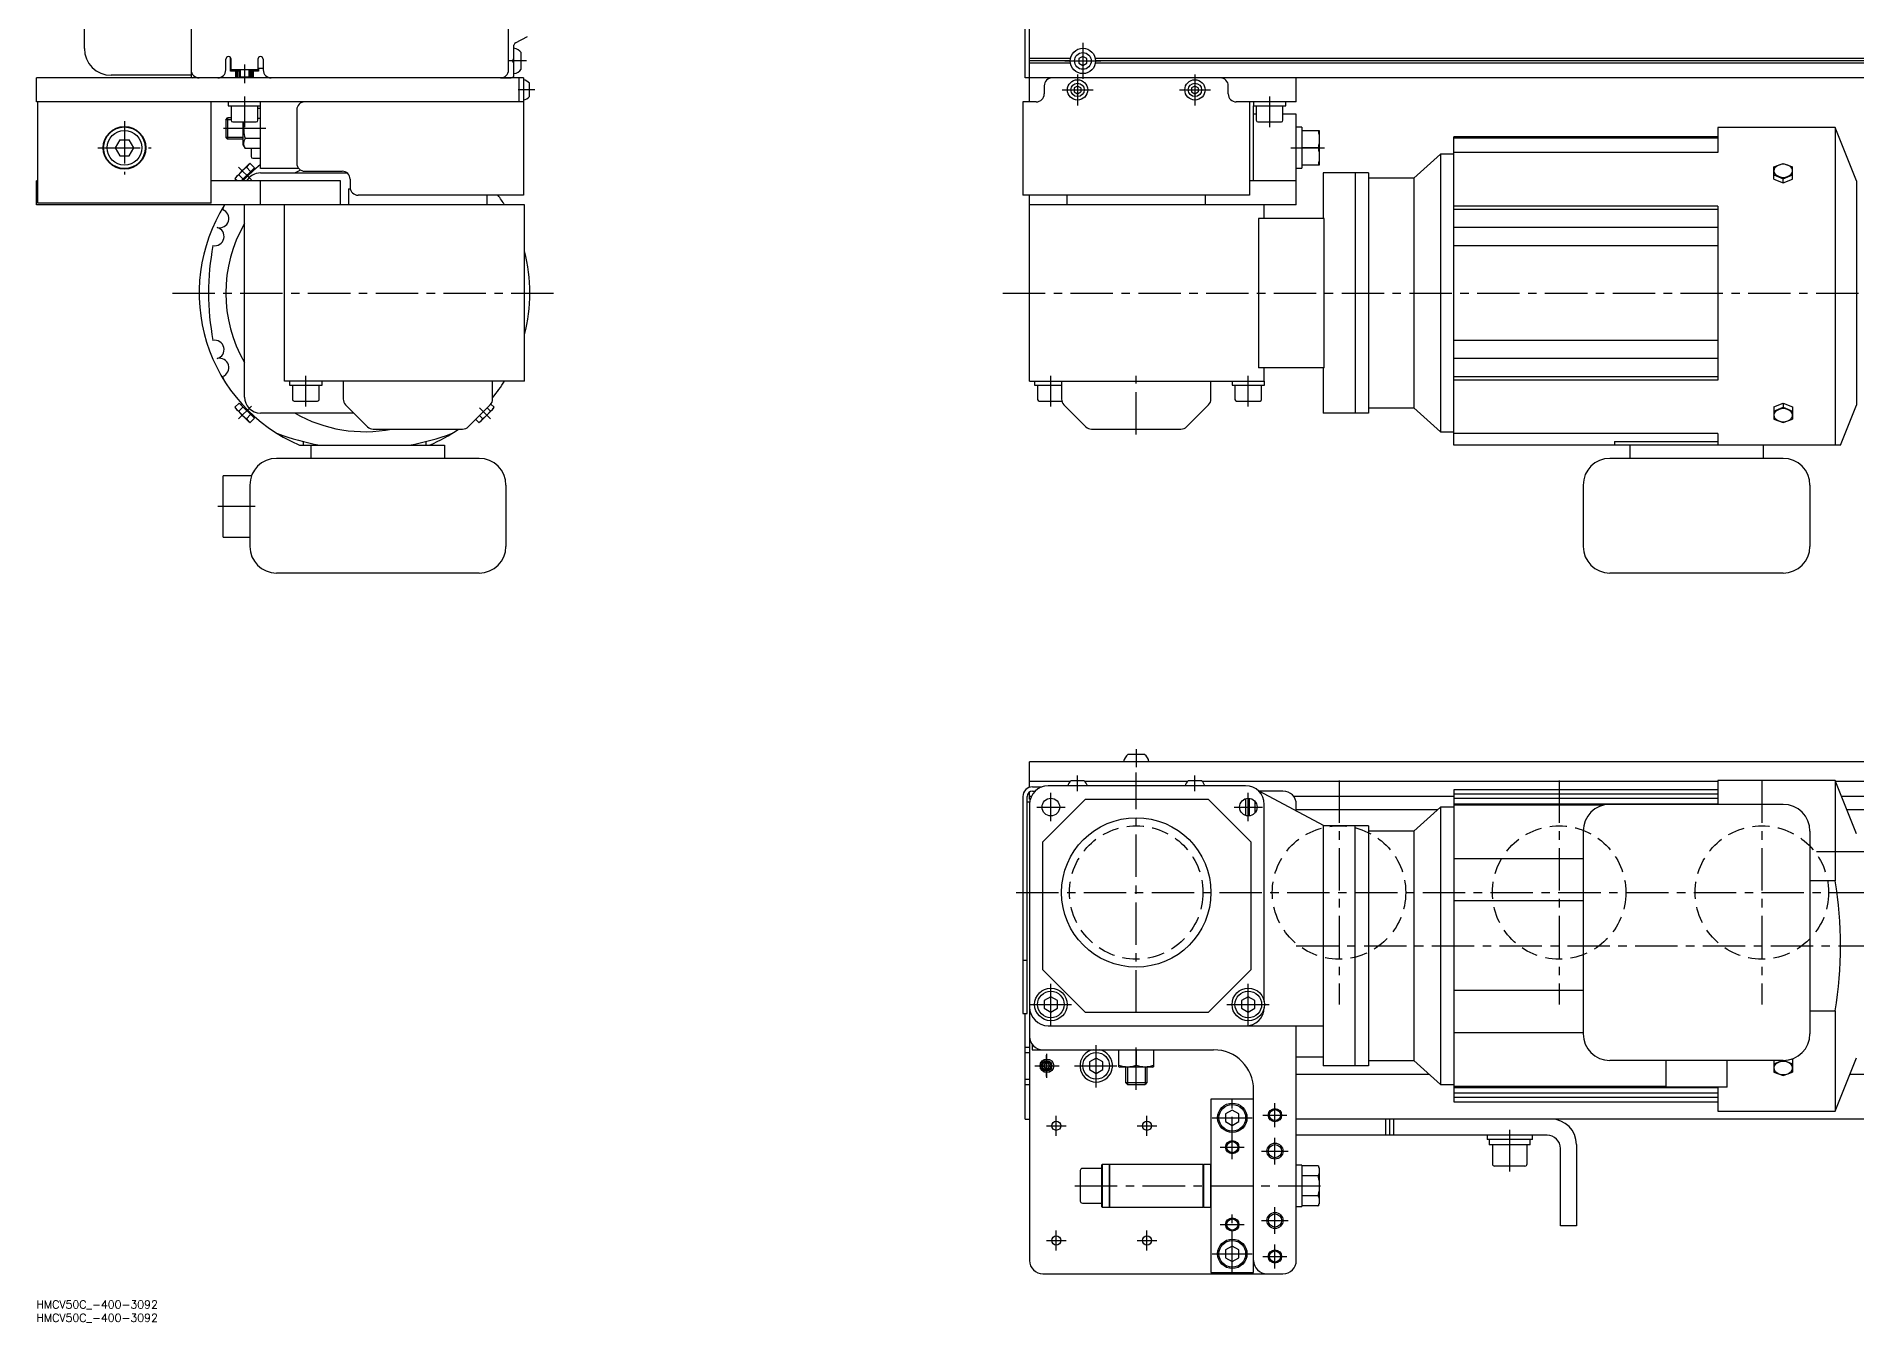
# Model space of a CAD drawing. Extents: x -10 to 4133, y -8 to 1001.
# Drawn here: x 0 to 682, y -8 to 474 of the extents above; entities that cross this region are included whole.
import ezdxf

# ---------------------------------------------------------------- set-up
doc = ezdxf.new("R2010")
doc.units = 0
doc.header["$LTSCALE"] = 0.5
doc.linetypes.add('CENTER', pattern=[50.8, 31.75, -6.35, 6.35, -6.35])
doc.linetypes.add('DASHED', pattern=[19.05, 12.7, -6.35])
for name, color, linetype in [('MSM_CENTER', 1, 'CENTER'), ('MSM_CONTINUOUS', 7, 'CONTINUOUS'), ('MSM_DASHED', 4, 'DASHED'), ('MSM_NARROW', 5, 'CONTINUOUS'), ('MSM_PART_NUMBER', 7, 'CONTINUOUS')]:
    doc.layers.add(name, color=color, linetype=linetype)
doc.styles.get("Standard").update_dxf_attribs({"font": 'txt.shx', "height": 10, "bigfont": 'bigfont.shx'})

# ---------------------------------------------------------------- blocks, each defined once
blk = doc.blocks.new('*U86')
at = {"layer": 'MSM_PART_NUMBER'}
blk.add_text('HMCV50C_-400-3092', height=3, dxfattribs=at).set_placement((0, -3))
blk = doc.blocks.new('*U87')
at = {"layer": 'MSM_PART_NUMBER'}
blk.add_text('HMCV50C_-400-3092', height=3, dxfattribs=at).set_placement((0, -8))

msp = doc.modelspace()

# ---------------------------------------------------------------- linework, layer by layer
at = {"layer": 'MSM_CENTER'}
for p, q in [((392.25, 471.5), (392.25, 458)), ((183.75, 464.75), (177, 464.75)), ((385.5, 464.75), (399, 464.75)), ((78, 463.4), (78, 456.4)), ((390.25, 459.7), (390.25, 448.1)), ((434.25, 459.7), (434.25, 448.1)), ((78, 451.4), (78, 439.9)), ((186.8, 453.9), (180.6, 453.9)), ((384.45, 453.9), (396.05, 453.9)), ((428.45, 453.9), (440.05, 453.9)), ((462.25, 451.4), (462.25, 439.9)), ((33, 442.2), (33, 422.2)), ((86, 439.4), (69, 439.4)), ((23, 432.2), (43, 432.2)), ((470.25, 432.2), (482.75, 432.2)), ((80.57, 420.18), (75.77, 424.98)), ((51, 377.75), (195, 377.75)), ((362.25, 377.75), (692.25, 377.75)), ((101, 335.25), (101, 346.75)), ((380.25, 335.25), (380.25, 346.75)), ((412.25, 324.75), (412.25, 346.75)), ((454.25, 335.25), (454.25, 346.75)), ((75.77, 330.52), (80.57, 335.32)), ((170.23, 330.52), (166.09, 334.66)), ((82, 297.75), (68, 297.75)), ((412.25, 206.75), (412.25, 200)), ((412.25, 108), (412.25, 198)), ((390.25, 191), (390.25, 196.8)), ((434.25, 191), (434.25, 196.8)), ((488.25, 195), (488.25, 111)), ((570.75, 195), (570.75, 111)), ((646.75, 195), (646.75, 111)), ((374.95, 185), (385.55, 185)), ((380.25, 179.7), (380.25, 190.3)), ((448.95, 185), (459.55, 185)), ((454.25, 179.7), (454.25, 190.3)), ((367.25, 153), (3466.25, 153)), ((472.25, 133), (692.25, 133)), ((380.25, 102.9), (380.25, 119.1)), ((454.25, 102.9), (454.25, 119.1)), ((372.15, 111), (388.35, 111)), ((446.15, 111), (462.35, 111)), ((397.25, 79.9), (397.25, 96)), ((412.25, 79), (412.25, 96)), ((378.65, 84), (378.65, 92)), ((378.75, 83.45), (378.75, 92.55)), ((374.2, 88), (383.3, 88)), ((389.15, 88), (405.35, 88)), ((448.25, 53), (448.25, 76)), ((382.25, 61.8), (382.25, 69.2)), ((416.25, 61.8), (416.25, 69.2)), ((440.75, 68.5), (455.75, 68.5)), ((459.75, 69.5), (468.75, 69.5)), ((464.25, 65), (464.25, 74)), ((378.55, 65.5), (385.95, 65.5)), ((412.55, 65.5), (419.95, 65.5)), ((552.25, 48.4), (552.25, 64)), ((443.75, 57.5), (452.75, 57.5)), ((459.25, 56), (469.25, 56)), ((464.25, 51), (464.25, 61)), ((389.25, 43), (482.75, 43)), ((464.25, 25), (464.25, 35)), ((443.75, 28.5), (452.75, 28.5)), ((448.25, 10), (448.25, 33)), ((459.25, 30), (469.25, 30)), ((378.55, 22.5), (385.95, 22.5)), ((382.25, 18.8), (382.25, 26.2)), ((412.55, 22.5), (419.95, 22.5)), ((416.25, 18.8), (416.25, 26.2)), ((464.25, 12), (464.25, 21)), ((440.75, 17.5), (455.75, 17.5)), ((459.75, 16.5), (468.75, 16.5))]:
    msp.add_line(p, q, dxfattribs=at)
at = {"layer": 'MSM_CONTINUOUS'}
for p, q in [((372.25, 449.4), (372.25, 957.4)), ((58, 947.9), (58, 458.9)), ((18, 469.4), (18, 701.9)), ((370.65, 458.4), (370.65, 528.4)), ((177, 461.4), (177, 496.2)), ((179.53, 471.53), (184.07, 473.97)), ((71, 461.4), (71, 465.4)), ((72.75, 465.9), (72.87, 465.9)), ((72.75, 460.9), (72.75, 465.9)), ((73, 460.9), (73, 465.4)), ((83, 465.4), (83, 460.9)), ((85, 465.4), (85, 461.4)), ((178.5, 464.75), (179, 465.62)), ((179, 463.88), (178.5, 464.75)), ((179, 459.45), (179, 470.65)), ((181.75, 461.62), (181.75, 467.87)), ((387.58, 465.62), (372.25, 465.62)), ((387.5, 464.75), (372.25, 464.75)), ((392.25, 466.48), (390.75, 465.62)), ((390.75, 465.62), (390.75, 463.88)), ((393.75, 465.62), (392.25, 466.48)), ((393.75, 463.88), (393.75, 465.62)), ((3439.58, 465.62), (396.92, 465.62)), ((3439.5, 464.75), (397, 464.75)), ((0, 449.4), (0, 458.4)), ((182.6, 458.4), (0, 458.4)), ((58, 459.4), (28, 459.4)), ((76, 460.9), (72.75, 460.9)), ((83, 461.4), (73, 461.4)), ((74.75, 458.4), (74.75, 460.9)), ((75, 460.9), (75, 458.4)), ((76, 461.4), (76, 458.78)), ((76.38, 458.4), (76, 458.78)), ((76, 458.78), (80, 458.78)), ((80, 458.78), (79.62, 458.4)), ((80, 461.4), (80, 458.78)), ((83.25, 460.9), (80, 460.9)), ((81, 458.4), (81, 460.9)), ((81.25, 460.9), (81.25, 458.4)), ((85, 461.9), (83.25, 461.9)), ((83.25, 461.9), (83.25, 460.9)), ((174.55, 458.45), (178, 458.45)), ((181, 449.4), (181, 458.4)), ((182.6, 458.4), (182.6, 414.4)), ((3465.85, 458.4), (370.65, 458.4)), ((387.58, 463.88), (372.25, 463.88)), ((3464.25, 458.45), (372.25, 458.45)), ((390.75, 463.88), (392.25, 463.02)), ((392.25, 463.02), (393.75, 463.88)), ((3439.58, 463.88), (396.92, 463.88)), ((397.25, 458.45), (397.25, 458.4)), ((427.25, 458.4), (427.25, 458.45)), ((472.25, 449.4), (472.25, 458.4)), ((184.8, 451.4), (184.8, 456.4)), ((377.75, 455.4), (377.75, 452.4)), ((390.25, 455.34), (389, 454.62)), ((389, 454.62), (389, 453.18)), ((389, 453.18), (390.25, 452.46)), ((391.5, 454.62), (390.25, 455.34)), ((390.25, 452.46), (391.5, 453.18)), ((391.5, 454.62), (391.5, 453.18)), ((434.25, 455.34), (433, 454.62)), ((433, 454.62), (433, 453.18)), ((433, 453.18), (434.25, 452.46)), ((435.5, 454.62), (434.25, 455.34)), ((434.25, 452.46), (435.5, 453.18)), ((435.5, 454.62), (435.5, 453.18)), ((446.75, 452.4), (446.75, 455.4)), ((182.6, 449.4), (0, 449.4)), ((0.5, 411.4), (0.5, 449.4)), ((65.5, 411.4), (65.5, 449.4)), ((71.9, 449.4), (71.9, 447.9)), ((71.9, 447.9), (84, 447.9)), ((73, 447.9), (73, 442.5)), ((83, 442.5), (83, 447.9)), ((84, 446.91), (83, 446.91)), ((84, 424.4), (84, 449.4)), ((97.6, 446.4), (97.6, 426.4)), ((100, 449.34), (100, 449.4)), ((374.75, 449.4), (369.75, 449.4)), ((369.75, 449.4), (369.75, 414.4)), ((472.25, 449.4), (449.75, 449.4)), ((454.75, 449.4), (454.75, 414.4)), ((456.15, 449.4), (456.15, 447.9)), ((456.15, 447.9), (468.35, 447.9)), ((456.25, 419.75), (456.25, 447.9)), ((457.25, 444.75), (456.25, 444.75)), ((457.25, 447.9), (457.25, 442.5)), ((467.25, 442.5), (467.25, 447.9)), ((472.25, 444.75), (467.25, 444.75)), ((468.35, 447.9), (468.35, 449.4)), ((472.25, 419.85), (472.25, 444.75)), ((71, 442.72), (71.68, 443.4)), ((71, 442.72), (71, 436.08)), ((71.68, 443.4), (71.68, 435.4)), ((73, 443.4), (71.68, 443.4)), ((73.6, 441.9), (82.4, 441.9)), ((77.5, 433.15), (77.5, 441.9)), ((84, 443.15), (83, 443.15)), ((457.85, 441.9), (466.65, 441.9)), ((474.25, 439.9), (472.25, 439.9)), ((474.25, 439.9), (474.25, 424.5)), ((474.25, 438.7), (480.75, 438.7)), ((480.75, 438.7), (480.75, 425.7)), ((674.25, 439.75), (630.25, 439.75)), ((630.25, 439.75), (630.25, 430.47)), ((682.25, 419.75), (674.25, 439.75)), ((674.25, 439.75), (674.25, 320.75)), ((31.27, 435.2), (29.54, 432.2)), ((29.54, 432.2), (31.27, 429.2)), ((31.27, 435.2), (34.73, 435.2)), ((36.46, 432.2), (34.73, 435.2)), ((34.73, 429.2), (36.46, 432.2)), ((71.68, 435.4), (71, 436.08)), ((77.5, 435.4), (71.68, 435.4)), ((77.5, 433.15), (78.22, 431.89)), ((84, 435.65), (78.22, 435.65)), ((84, 431.89), (78.22, 431.89)), ((80.5, 431.89), (80.5, 428.9)), ((480.33, 432.2), (474.25, 432.2)), ((630.25, 436.25), (531.25, 436.25)), ((531.25, 320.75), (531.25, 436.25)), ((531.25, 435.99), (630.25, 435.99)), ((630.25, 430.47), (531.25, 430.47)), ((31.27, 429.2), (34.73, 429.2)), ((79.65, 426.05), (74.7, 421.1)), ((75.85, 422.04), (77.18, 423.57)), ((76.75, 419.75), (81.73, 424.73)), ((78.71, 424.9), (77.18, 423.57)), ((79.32, 425.71), (78.71, 424.9)), ((80.31, 423.3), (78.71, 424.9)), ((80.14, 426.33), (79.32, 425.71)), ((80.14, 426.33), (79.65, 426.05)), ((81.73, 424.73), (80.14, 426.33)), ((81.33, 423.66), (81, 423.99)), ((81.1, 428.3), (84.06, 428.3)), ((98.36, 424.4), (84, 424.4)), ((100.6, 423.4), (114.6, 423.4)), ((472.25, 424.5), (474.25, 424.5)), ((480.75, 425.7), (474.25, 425.7)), ((526.25, 429.75), (516.25, 420.75)), ((531.25, 429.75), (526.25, 429.75)), ((526.25, 429.75), (526.25, 325.75)), ((651.25, 425.1), (654.75, 426.33)), ((651.25, 420.44), (651.25, 425.1)), ((654.75, 426.33), (658.25, 425.1)), ((658.25, 420.44), (658.25, 425.1)), ((0.5, 419.75), (0, 419.75)), ((0, 410.75), (0, 419.75)), ((114, 419.75), (65.5, 419.75)), ((75.04, 421.43), (74.42, 420.61)), ((74.7, 421.1), (74.42, 420.61)), ((75.28, 419.75), (74.42, 420.61)), ((75.85, 422.04), (75.04, 421.43)), ((77.45, 420.44), (75.85, 422.04)), ((76.76, 419.75), (76.76, 419.75)), ((84, 422.75), (116.46, 422.75)), ((84, 410.75), (84, 419.75)), ((114, 410.75), (114, 419.75)), ((117, 416.75), (117, 410.75)), ((117, 416.75), (117.67, 416.75)), ((117.6, 420.4), (117.6, 417.4)), ((472.25, 419.75), (454.75, 419.75)), ((472.15, 419.75), (472.15, 419.85)), ((472.15, 419.85), (472.25, 419.85)), ((472.25, 410.75), (472.25, 419.75)), ((482.25, 422.75), (482.25, 405.75)), ((499.25, 422.75), (482.25, 422.75)), ((494.25, 422.75), (494.25, 332.75)), ((499.25, 422.75), (499.25, 332.75)), ((516.25, 420.75), (499.25, 420.75)), ((516.25, 420.75), (516.25, 334.75)), ((651.25, 422.04), (654.75, 420.61)), ((651.25, 420.44), (654.75, 419.02)), ((654.75, 420.61), (658.25, 422.04)), ((654.75, 419.02), (654.75, 420.61)), ((654.75, 419.02), (658.25, 420.44)), ((682.25, 419.75), (682.25, 335.75)), ((183, 410.75), (0, 410.75)), ((65.5, 411.4), (0.5, 411.4)), ((78, 338.75), (78, 410.75)), ((93, 344.75), (93, 410.75)), ((182.6, 414.4), (120.6, 414.4)), ((169, 410.75), (169, 414.4)), ((183, 344.75), (183, 410.75)), ((454.75, 414.4), (369.75, 414.4)), ((372.25, 344.75), (372.25, 414.4)), ((472.25, 410.75), (372.25, 410.75)), ((386.25, 414.4), (386.25, 410.75)), ((438.25, 410.75), (438.25, 414.4)), ((460.25, 405.75), (460.25, 410.75)), ((630.25, 410.37), (531.25, 410.37)), ((630.25, 410.37), (630.25, 345.13)), ((482.65, 405.75), (458.09, 405.75)), ((458.09, 405.75), (458.09, 349.75)), ((482.65, 349.75), (482.65, 405.75)), ((630.25, 409.02), (531.25, 409.02)), ((630.25, 402.33), (531.25, 402.33)), ((531.25, 395.52), (630.25, 395.52)), ((630.25, 359.98), (531.25, 359.98)), ((482.65, 349.75), (458.09, 349.75)), ((460.25, 344.75), (460.25, 349.75)), ((482.25, 349.75), (482.25, 332.75)), ((630.25, 353.17), (531.25, 353.17)), ((183, 344.75), (93, 344.75)), ((94.9, 344.75), (94.9, 343.25)), ((94.9, 343.25), (107.1, 343.25)), ((96, 343.25), (96, 337.85)), ((106, 337.85), (106, 343.25)), ((107.1, 343.25), (107.1, 344.75)), ((115, 344.75), (115, 337.99)), ((171, 337.99), (171, 344.75)), ((372.25, 344.75), (460.35, 344.75)), ((374.15, 344.75), (374.15, 343.25)), ((374.15, 343.25), (384.25, 343.25)), ((375.25, 343.25), (375.25, 337.85)), ((384.25, 344.75), (384.25, 337.99)), ((440.25, 337.99), (440.25, 344.75)), ((448.15, 344.75), (448.15, 343.25)), ((448.15, 343.25), (460.35, 343.25)), ((449.25, 343.25), (449.25, 337.85)), ((459.25, 337.85), (459.25, 343.25)), ((460.35, 343.25), (460.35, 344.75)), ((531.25, 346.48), (630.25, 346.48)), ((630.25, 345.13), (531.25, 345.13)), ((76.02, 336.48), (74.42, 334.89)), ((74.42, 334.89), (74.7, 334.4)), ((74.42, 334.89), (75.04, 334.07)), ((79.65, 329.45), (74.7, 334.4)), ((77.45, 335.06), (75.85, 333.46)), ((81.73, 330.77), (76.02, 336.48)), ((77.09, 336.08), (76.76, 335.75)), ((96.6, 337.25), (105.4, 337.25)), ((115.88, 335.87), (124.12, 327.63)), ((161.88, 327.63), (170.12, 335.87)), ((166.35, 329.45), (171.3, 334.4)), ((168.93, 334.68), (170.15, 333.46)), ((170.34, 336.12), (171.58, 334.89)), ((170.96, 334.07), (171.58, 334.89)), ((171.3, 334.4), (171.58, 334.89)), ((375.85, 337.25), (384.34, 337.25)), ((385.13, 335.87), (393.37, 327.63)), ((431.13, 327.63), (439.37, 335.87)), ((449.85, 337.25), (458.65, 337.25)), ((499.25, 334.75), (516.25, 334.75)), ((516.25, 334.75), (526.25, 325.75)), ((651.25, 335.06), (654.75, 336.48)), ((651.25, 335.06), (651.25, 330.4)), ((651.25, 333.46), (654.75, 334.89)), ((654.75, 336.48), (658.25, 335.06)), ((654.75, 336.48), (654.75, 334.89)), ((654.75, 334.89), (658.25, 333.46)), ((658.25, 335.06), (658.25, 330.4)), ((676.25, 320.75), (682.25, 335.75)), ((75.04, 334.07), (75.85, 333.46)), ((77.18, 331.93), (75.85, 333.46)), ((77.18, 331.93), (78.71, 330.6)), ((80.31, 332.2), (78.71, 330.6)), ((78.71, 330.6), (79.32, 329.79)), ((79.32, 329.79), (80.14, 329.17)), ((79.65, 329.45), (80.14, 329.17)), ((81.73, 330.77), (80.14, 329.17)), ((81, 331.51), (81.33, 331.84)), ((119, 332.75), (84, 332.75)), ((164.64, 330.39), (165.86, 329.17)), ((165.86, 329.17), (166.68, 329.79)), ((165.86, 329.17), (166.35, 329.45)), ((166.07, 331.82), (167.29, 330.6)), ((166.68, 329.79), (167.29, 330.6)), ((168.82, 331.93), (167.29, 330.6)), ((168.82, 331.93), (170.15, 333.46)), ((170.15, 333.46), (170.96, 334.07)), ((499.25, 332.75), (482.25, 332.75)), ((651.25, 330.4), (654.75, 329.17)), ((654.75, 329.17), (658.25, 330.4)), ((98.61, 320.75), (153, 320.75)), ((100, 322.08), (100, 320.75)), ((103, 315.75), (103, 320.75)), ((126.24, 326.75), (159.76, 326.75)), ((146, 322.08), (146, 320.75)), ((153, 320.75), (153, 315.75)), ((395.49, 326.75), (429.01, 326.75)), ((526.25, 325.75), (531.25, 325.75)), ((630.25, 325.03), (531.25, 325.03)), ((676.25, 320.75), (531.25, 320.75)), ((591.5, 322.08), (591.5, 320.75)), ((591.5, 322.08), (630.25, 322.08)), ((597.25, 320.75), (597.25, 315.75)), ((630.25, 325.03), (630.25, 320.75)), ((647.25, 320.75), (647.25, 315.75)), ((166, 315.75), (90, 315.75)), ((654.75, 315.75), (589.75, 315.75)), ((80.63, 309.25), (70, 309.25)), ((70, 286.25), (70, 309.25)), ((80, 305.75), (80, 282.75)), ((176, 305.75), (176, 282.75)), ((579.75, 305.75), (579.75, 282.75)), ((664.75, 305.75), (664.75, 282.75)), ((70, 286.25), (80, 286.25)), ((166, 272.75), (90, 272.75)), ((654.75, 272.75), (589.75, 272.75)), ((415.37, 204.75), (409.12, 204.75)), ((3464.25, 202), (372.25, 202)), ((372.25, 192.43), (372.25, 202)), ((387.53, 194.6), (372.25, 194.6)), ((373.35, 192.6), (376.92, 192.6)), ((453.25, 193), (379.25, 193)), ((392.75, 194.8), (387.75, 194.8)), ((431.53, 194.6), (392.97, 194.6)), ((436.75, 194.8), (431.75, 194.8)), ((630.25, 194.6), (436.97, 194.6)), ((482.65, 178), (458.09, 191.06)), ((630.25, 191.5), (531.25, 191.5)), ((531.25, 191.5), (531.25, 74.5)), ((674.25, 195), (630.25, 195)), ((630.25, 195), (630.25, 186)), ((682.25, 175), (674.25, 195)), ((674.25, 195), (674.25, 157.39)), ((3464.25, 194.6), (674.41, 194.6)), ((369.75, 189), (369.75, 107.6)), ((371.35, 107.6), (371.35, 189)), ((371.35, 187), (372.32, 187)), ((372.25, 188), (372.25, 190.67)), ((372.93, 189), (372.25, 189)), ((372.54, 188), (372.25, 188)), ((372.25, 186), (372.25, 15)), ((373.35, 191), (374.35, 191)), ((377.25, 172), (393.25, 188)), ((393.25, 188), (439.25, 188)), ((439.25, 188), (455.25, 172)), ((453.15, 188.11), (453.15, 181.89)), ((454.75, 181.74), (454.75, 188.26)), ((456.65, 187.26), (456.65, 182.74)), ((467.25, 191), (458.2, 191)), ((460.25, 112.1), (460.25, 186)), ((531.25, 189), (471.25, 189)), ((472.25, 183.53), (472.25, 186)), ((526.25, 185), (516.25, 176)), ((531.25, 185), (526.25, 185)), ((526.25, 185), (526.25, 81)), ((630.25, 189.82), (531.25, 189.82)), ((630.25, 188.25), (531.25, 188.25)), ((531.25, 186.2), (630.25, 186.2)), ((587.41, 185.72), (531.25, 185.72)), ((654.75, 186), (589.75, 186)), ((3348.25, 189), (676.65, 189)), ((525.14, 184), (472.25, 184)), ((482.25, 178), (482.25, 88)), ((499.25, 178), (482.25, 178)), ((494.25, 88), (494.25, 178)), ((499.25, 178), (499.25, 88)), ((3348.25, 184), (678.65, 184)), ((377.25, 124), (377.25, 172)), ((455.25, 172), (455.25, 124)), ((516.25, 176), (499.25, 176)), ((516.25, 176), (516.25, 90)), ((579.75, 176), (579.75, 100)), ((664.75, 176), (664.75, 100)), ((579.75, 165.62), (531.25, 165.62)), ((3248.25, 168.25), (667.25, 168.25)), ((674.25, 157.39), (664.75, 157.39)), ((579.75, 149.82), (531.25, 149.82)), ((369.75, 127.6), (371.35, 127.6)), ((393.25, 108), (377.25, 124)), ((455.25, 124), (439.25, 108)), ((579.75, 116.18), (531.25, 116.18)), ((380.25, 113.89), (377.75, 112.44)), ((377.75, 112.44), (377.75, 109.56)), ((377.75, 109.56), (380.25, 108.11)), ((382.75, 112.44), (380.25, 113.89)), ((380.25, 108.11), (382.75, 109.56)), ((382.75, 109.56), (382.75, 112.44)), ((454.25, 113.89), (451.75, 112.44)), ((451.75, 112.44), (451.75, 109.56)), ((451.75, 109.56), (454.25, 108.11)), ((456.75, 112.44), (454.25, 113.89)), ((454.25, 108.11), (456.75, 109.56)), ((456.75, 109.56), (456.75, 112.44)), ((369.75, 107.6), (371.35, 107.6)), ((370.65, 68), (370.65, 107.6)), ((379.25, 103), (482.25, 103)), ((439.25, 108), (393.25, 108)), ((472.25, 15), (472.25, 103)), ((664.75, 108.61), (674.25, 108.61)), ((674.25, 108.61), (674.25, 71)), ((373.25, 96), (373.25, 94)), ((579.75, 100.38), (531.25, 100.38)), ((370.65, 95), (372.25, 95)), ((370.65, 93), (372.25, 93)), ((373.25, 94), (441.25, 94)), ((378.07, 89), (377.5, 88)), ((379.23, 89), (378.07, 89)), ((379.8, 88), (379.23, 89)), ((397.25, 90.89), (394.75, 89.44)), ((394.75, 89.44), (394.75, 86.56)), ((399.75, 89.44), (397.25, 90.89)), ((399.75, 86.56), (399.75, 89.44)), ((405.75, 87.64), (405.75, 94)), ((412.25, 94), (412.25, 88.22)), ((418.75, 94), (418.75, 87.64)), ((482.25, 91.25), (472.25, 91.25)), ((499.25, 90), (516.25, 90)), ((516.25, 90), (526.25, 81)), ((654.75, 90), (589.75, 90)), ((610.75, 90), (610.75, 80)), ((633.75, 80), (633.75, 90)), ((651.25, 90), (651.25, 85.65)), ((651.25, 88.71), (654.41, 90)), ((655.08, 90.01), (658.25, 88.71)), ((657.82, 90.48), (658.25, 90.31)), ((658.25, 90.31), (658.25, 85.65)), ((674.25, 71), (682.25, 91)), ((370.65, 83), (372.25, 83)), ((377.5, 88), (378.07, 87)), ((378.07, 87), (379.23, 87)), ((379.23, 87), (379.8, 88)), ((394.75, 86.56), (397.25, 85.11)), ((397.25, 85.11), (399.75, 86.56)), ((405.75, 87.64), (406, 87.5)), ((418.5, 87.5), (406, 87.5)), ((408.25, 87.5), (408.25, 81.68)), ((416.25, 87.5), (416.25, 81.68)), ((418.5, 87.5), (418.75, 87.64)), ((522.08, 84.75), (472.25, 84.75)), ((499.25, 88), (482.25, 88)), ((651.25, 85.65), (654.75, 84.42)), ((654.75, 84.42), (658.25, 85.65)), ((3248.25, 84.75), (679.75, 84.75)), ((370.65, 81), (372.25, 81)), ((408.93, 81), (408.25, 81.68)), ((408.25, 81.68), (416.25, 81.68)), ((408.93, 81), (415.57, 81)), ((416.25, 81.68), (415.57, 81)), ((456.25, 75.5), (440.25, 75.5)), ((440.25, 75.5), (440.25, 10.5)), ((456.25, 10.5), (456.25, 79)), ((526.25, 81), (531.25, 81)), ((610.75, 80.28), (531.25, 80.28)), ((630.25, 79.8), (531.25, 79.8)), ((630.25, 77.75), (531.25, 77.75)), ((531.25, 76.18), (630.25, 76.18)), ((633.75, 80), (610.75, 80)), ((630.25, 80), (630.25, 71)), ((448.25, 71.39), (445.75, 69.94)), ((445.75, 69.94), (445.75, 67.06)), ((450.75, 69.94), (448.25, 71.39)), ((450.75, 67.06), (450.75, 69.94)), ((531.25, 74.5), (630.25, 74.5)), ((630.25, 71), (674.25, 71)), ((370.65, 68), (372.25, 68)), ((445.75, 67.06), (448.25, 65.61)), ((448.25, 65.61), (450.75, 67.06)), ((3465.85, 68), (472.25, 68)), ((566.25, 62), (472.25, 62)), ((505.75, 62), (505.75, 68)), ((507.25, 62), (507.25, 68)), ((508.75, 62), (508.75, 68)), ((543.75, 62), (543.75, 60.4)), ((560.75, 60.4), (560.75, 62)), ((560.75, 60.4), (543.75, 60.4)), ((544.55, 60.4), (544.55, 58.4)), ((559.95, 58.4), (544.55, 58.4)), ((545.75, 58.4), (545.75, 51.2)), ((558.75, 51.2), (558.75, 58.4)), ((559.95, 58.4), (559.95, 60.4)), ((571.25, 28), (571.25, 57)), ((577.25, 58.5), (577.25, 28)), ((391.25, 48.7), (391.25, 37.3)), ((399.25, 49.5), (392.05, 49.5)), ((399.45, 51), (399.25, 50.8)), ((399.25, 50.8), (399.25, 35.2)), ((402.05, 51), (399.45, 51)), ((399.45, 51), (399.45, 35)), ((402.25, 50.8), (402.05, 51)), ((402.05, 51), (402.05, 35)), ((437.25, 51), (402.25, 51)), ((402.25, 51), (402.25, 35)), ((437.45, 51), (437.25, 50.8)), ((437.25, 51), (437.25, 35)), ((440.05, 51), (437.45, 51)), ((437.45, 51), (437.45, 35)), ((440.25, 50.8), (440.05, 51)), ((440.05, 51), (440.05, 35)), ((474.25, 50.7), (472.25, 50.7)), ((474.25, 50.7), (474.25, 35.3)), ((480.33, 50.51), (474.25, 50.51)), ((480.75, 49.8), (480.75, 36.2)), ((557.95, 50.4), (546.55, 50.4)), ((480.33, 46.75), (474.25, 46.75)), ((392.05, 36.5), (399.25, 36.5)), ((399.25, 35.2), (399.45, 35)), ((399.45, 35), (402.05, 35)), ((402.05, 35), (402.25, 35.2)), ((402.25, 35), (437.25, 35)), ((437.25, 35.2), (437.45, 35)), ((437.45, 35), (440.05, 35)), ((440.05, 35), (440.25, 35.2)), ((472.25, 35.3), (474.25, 35.3)), ((480.33, 39.25), (474.25, 39.25)), ((480.33, 35.49), (474.25, 35.49)), ((577.25, 28), (571.25, 28)), ((448.25, 20.39), (445.75, 18.94)), ((445.75, 18.94), (445.75, 16.06)), ((445.75, 16.06), (448.25, 14.61)), ((450.75, 18.94), (448.25, 20.39)), ((448.25, 14.61), (450.75, 16.06)), ((450.75, 16.06), (450.75, 18.94)), ((377.25, 10), (467.25, 10)), ((440.25, 10.5), (456.25, 10.5))]:
    msp.add_line(p, q, dxfattribs=at)
for centre, radius in [((392.25, 464.75), 4.75), ((392.25, 464.75), 3.13), ((390.25, 453.9), 3.8), ((434.25, 453.9), 3.8), ((390.25, 453.9), 2.5), ((434.25, 453.9), 2.5), ((33, 432.2), 8), ((33, 432.2), 7.8), ((33, 432.2), 6.5), ((380.25, 185), 3.3), ((454.25, 185), 3.3), ((412.25, 153), 28), ((380.25, 111), 6.1), ((380.25, 111), 5), ((454.25, 111), 6.1), ((454.25, 111), 5), ((378.75, 88), 2.55), ((378.65, 88), 2), ((378.65, 88), 1.6), ((397.25, 88), 5), ((448.25, 68.5), 5.5), ((448.25, 68.5), 5), ((464.25, 69.5), 2.07), ((382.25, 65.5), 1.7), ((416.25, 65.5), 1.7), ((448.25, 57.5), 2.07), ((464.25, 56), 3), ((448.25, 28.5), 2.07), ((464.25, 30), 3), ((382.25, 22.5), 1.7), ((416.25, 22.5), 1.7), ((448.25, 17.5), 5.5), ((448.25, 17.5), 5), ((464.25, 16.5), 2.07)]:
    msp.add_circle(centre, radius, dxfattribs=at)
for centre, radius, start, end in [((180, 470.65), 1, 118.17859, 180), ((28, 469.4), 10, 180, 270), ((72, 465.4), 1, 0, 180), ((84, 465.4), 1, 0, 180), ((178.1, 464.84), 4.75, 39.77311, 79.06843), ((61, 461.4), 3, 180, 270), ((58.5, 458.9), 0.5, 180, 270), ((68, 461.4), 3, 270, 0), ((88, 461.4), 3, 180, 270), ((174, 461.4), 3, 270, 0), ((178, 459.45), 1, 270, 0), ((178.1, 464.66), 4.75, 280.93157, 320.22689), ((181.88, 453.97), 3.8, 39.77311, 79.06843), ((380.75, 455.4), 3, 90, 180), ((443.75, 455.4), 3, 360, 90), ((181.88, 453.83), 3.8, 280.93157, 320.22689), ((374.75, 452.4), 3, 270, 0), ((449.75, 452.4), 3, 180, 270), ((100.6, 446.4), 3, 90, 180), ((73.6, 442.5), 0.6, 180, 270), ((91.18, 439.43), 13.5, 169.44902, 196.2716), ((82.4, 442.5), 0.6, 270, 0), ((457.85, 442.5), 0.6, 180, 270), ((466.65, 442.5), 0.6, 270, 0), ((479.54, 437.89), 1.13, 14.73089, 45.51978), ((476.78, 437.2), 3.97, 359.65362, 14.25535), ((81.12, 433.77), 3.45, 147.05809, 212.94191), ((479.54, 433.01), 1.13, 314.48022, 345.26911), ((479.54, 431.39), 1.13, 14.73089, 45.51978), ((476.78, 433.7), 3.97, 345.74465, 0.34638), ((476.78, 430.7), 3.97, 359.65362, 14.25535), ((123, 377.75), 62, 128.97876, 137.35769), ((81.1, 428.9), 0.6, 180, 270), ((123, 377.75), 52, 117.50574, 120.07335), ((100.6, 426.4), 3, 180, 270), ((114.6, 420.4), 3, 0, 90), ((479.54, 426.51), 1.13, 314.48022, 345.26911), ((476.78, 427.2), 3.97, 345.74465, 0.34638), ((653.12, 423.56), 1.87, 141.41249, 224.40384), ((654.75, 421.74), 4.3, 44.04695, 135.95305), ((656.38, 423.56), 1.87, 315.59616, 38.58751), ((84, 416.75), 6, 90, 150), ((120.6, 417.4), 3, 180, 270), ((654.75, 425.49), 4.39, 227.47791, 312.52209), ((123, 377.75), 62, 147.84185, 246.83195), ((159.5, 377.75), 95, 159.91518, 160.77966), ((123, 377.75), 62, 32.15815, 36.23717), ((68.65, 405.72), 3.5, 255, 70.98366), ((123, 377.75), 52, 149.92665, 210.07335), ((66.84, 398.95), 3.5, 259.01668, 75), ((159.5, 377.75), 95, 169.22051, 190.77949), ((123, 377.75), 62, 345.40745, 14.59255), ((66.84, 356.55), 3.5, 285, 100.98332), ((68.65, 349.78), 3.5, 289.01634, 105), ((159.5, 377.75), 95, 199.22034, 200.08482), ((123, 377.75), 62, 320.73197, 327.84185), ((84, 338.75), 6, 180, 270), ((96.6, 337.85), 0.6, 180, 270), ((105.4, 337.85), 0.6, 270, 0), ((118, 337.99), 3, 180, 225), ((168, 337.99), 3, 315, 0), ((375.85, 337.85), 0.6, 180, 270), ((387.25, 337.99), 3, 180, 225), ((437.25, 337.99), 3, 315, 0), ((449.85, 337.85), 0.6, 180, 270), ((458.65, 337.85), 0.6, 270, 0), ((654.75, 330.01), 4.39, 47.47791, 132.52209), ((123, 377.75), 52, 239.92665, 281.25471), ((126.24, 329.75), 3, 225, 270), ((159.76, 329.75), 3, 270, 315), ((395.49, 329.75), 3, 225, 270), ((429.01, 329.75), 3, 270, 315), ((653.12, 331.94), 1.87, 135.59616, 218.58751), ((654.75, 333.76), 4.3, 224.04695, 315.95305), ((656.38, 331.94), 1.87, 321.41249, 44.40384), ((123, 414.25), 95, 249.91518, 259.80483), ((123, 414.25), 95, 280.19517, 290.08482), ((123, 377.75), 62, 293.16805, 304.65603), ((90, 305.75), 10, 90, 180), ((166, 305.75), 10, 0, 90), ((589.75, 305.75), 10, 90, 180), ((654.75, 305.75), 10, 0, 90), ((90, 282.75), 10, 180, 270), ((166, 282.75), 10, 270, 0), ((589.75, 282.75), 10, 180, 270), ((654.75, 282.75), 10, 270, 0), ((412.16, 201.1), 4.75, 129.77311, 169.06843), ((412.34, 201.1), 4.75, 10.93157, 50.22689), ((373.35, 189), 3.6, 90, 180), ((379.25, 186), 7, 90, 180), ((390.18, 191.88), 3.8, 129.77311, 162.84848), ((390.32, 191.88), 3.8, 17.15152, 50.22689), ((434.18, 191.88), 3.8, 129.77311, 162.84848), ((434.32, 191.88), 3.8, 17.15152, 50.22689), ((453.25, 186), 7, 0, 90), ((373.35, 189), 2, 90, 180), ((467.25, 186), 5, 0, 90), ((589.75, 176), 10, 90, 180), ((654.75, 176), 10, 0, 90), ((526.01, 133), 150.23, 350.65564, 9.34436), ((379.25, 110), 7, 180, 270), ((453.25, 110), 7, 270, 359.14688), ((377.25, 99), 5, 180, 270), ((589.75, 100), 10, 180, 270), ((654.75, 100), 10, 270, 0), ((397.25, 88), 6.1, 100.38886, 79.61114), ((441.25, 79), 15, 0, 90), ((654.75, 85.26), 4.39, 47.47791, 132.52209), ((409, 96.99), 9.34, 249.64567, 290.35433), ((415.5, 96.99), 9.34, 249.64567, 290.35433), ((653.12, 87.19), 1.87, 135.59616, 218.58751), ((654.75, 89.01), 4.3, 224.04695, 315.95305), ((656.38, 87.19), 1.87, 321.41249, 44.40384), ((566.25, 57), 5, 0, 90), ((567.75, 58.5), 9.5, 0, 90), ((392.05, 48.7), 0.8, 90, 180), ((479.95, 49.8), 0.8, 360, 61.87751), ((479.98, 49.86), 0.734, 28.3492, 61.93989), ((479.38, 49.64), 1.37, 359.44926, 24.40993), ((546.55, 51.2), 0.8, 180, 270), ((557.95, 51.2), 0.8, 270, 0), ((479.7, 47.6), 1.05, 306.61163, 1.93175), ((479.29, 45.86), 1.37, 14.12774, 40.66286), ((476.02, 45.08), 4.73, 359.04691, 13.68567), ((476.02, 40.92), 4.73, 346.31433, 0.95309), ((392.05, 37.3), 0.8, 180, 270), ((479.29, 40.14), 1.37, 319.33714, 345.87226), ((479.7, 38.4), 1.05, 358.06825, 53.38837), ((479.95, 36.2), 0.8, 298.24072, 0), ((479.98, 36.14), 0.734, 298.06011, 331.6508), ((479.38, 36.36), 1.37, 335.59007, 0.55074), ((377.25, 15), 5, 180, 270), ((461.25, 15), 5, 180, 270), ((467.25, 15), 5, 270, 360)]:
    msp.add_arc(centre, radius, start, end, dxfattribs=at)
at = {"layer": 'MSM_DASHED'}
for centre in [(412.25, 153), (488.25, 153), (570.75, 153), (646.75, 153)]:
    msp.add_circle(centre, 25, dxfattribs=at)
at = {"layer": 'MSM_NARROW'}
for p, q in [((75.54, 458.4), (75.54, 460.9)), ((76.38, 461.4), (76.38, 458.4)), ((79.62, 461.4), (79.62, 458.4)), ((80.46, 458.4), (80.46, 460.9)), ((73, 442.72), (71, 442.72)), ((77.5, 436.08), (71, 436.08)), ((408.93, 87.5), (408.93, 81)), ((415.57, 87.5), (415.57, 81))]:
    msp.add_line(p, q, dxfattribs=at)
for centre, radius in [((464.25, 69.5), 2.5), ((448.25, 57.5), 2.5), ((464.25, 56), 2.46), ((448.25, 28.5), 2.5), ((464.25, 30), 2.46), ((464.25, 16.5), 2.5)]:
    msp.add_circle(centre, radius, dxfattribs=at)

# ---------------------------------------------------------------- block references
at = {"layer": 'MSM_CONTINUOUS'}
for name in ['*U86', '*U87']:
    msp.add_blockref(name, (0, 0), dxfattribs=at)

doc.saveas('drawing.dxf')
